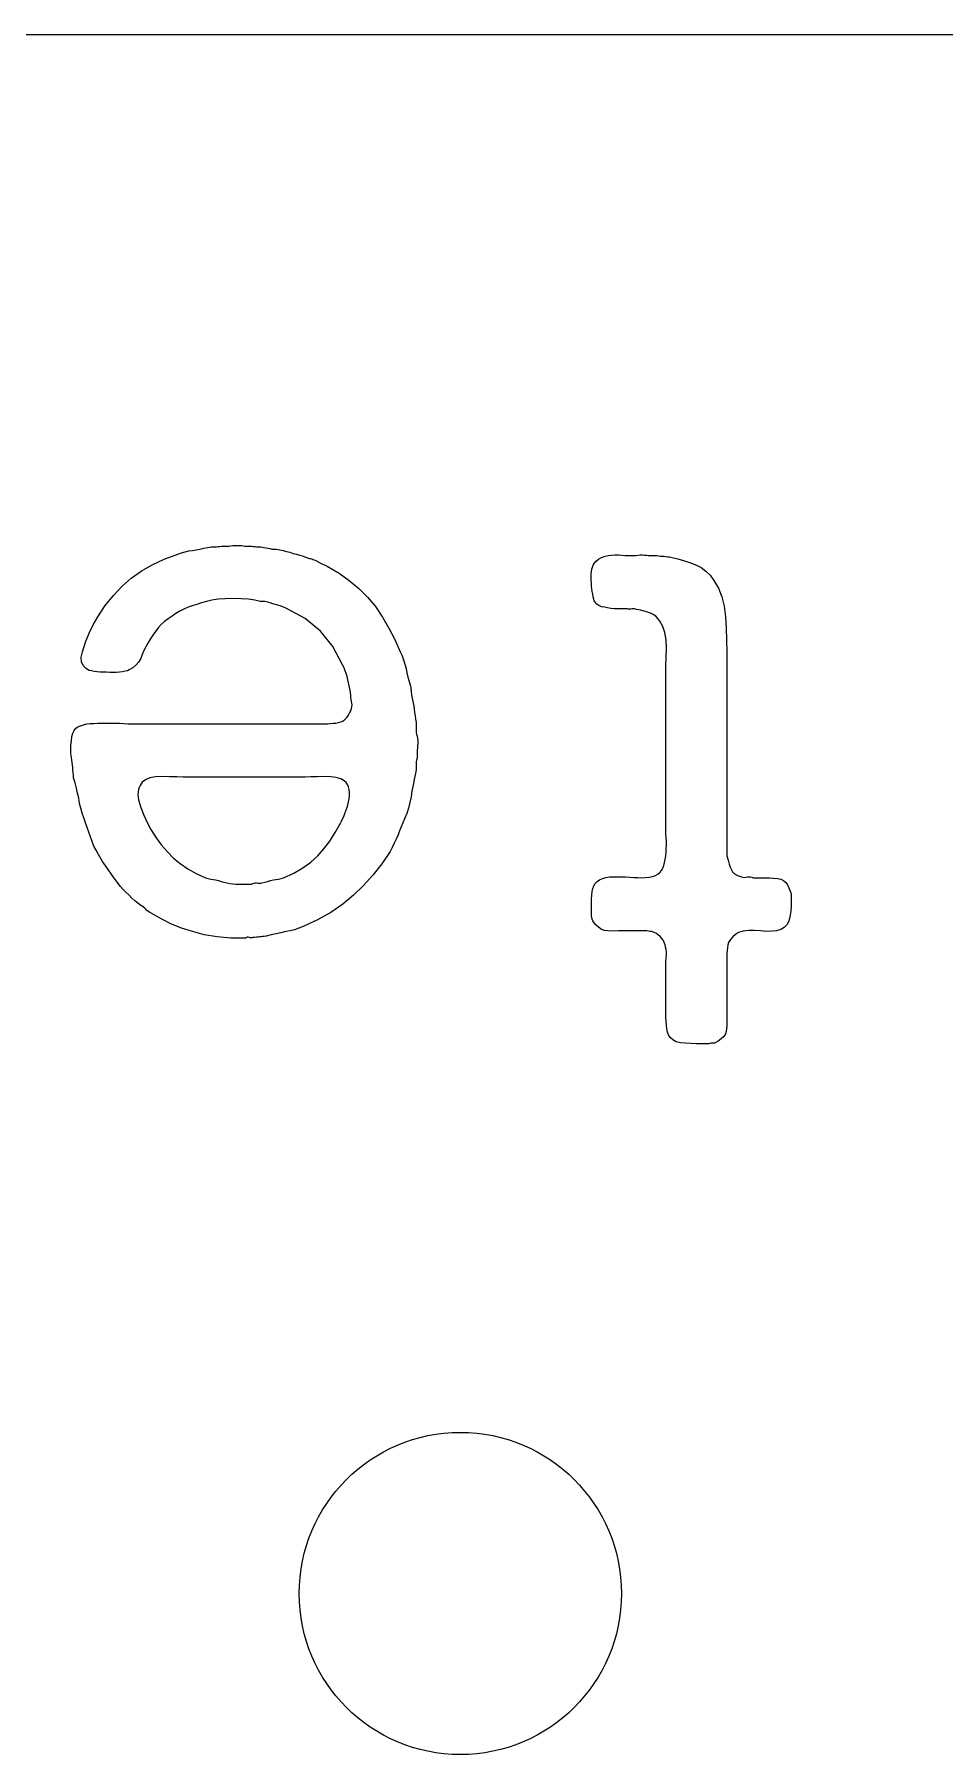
# Model space of a CAD drawing. Header units: millimetres. Extents: x 0 to 160, y 0 to 160.
# Drawn here: x 31.81 to 49.32, y 126.9 to 160 of the extents above; entities that cross this region are included whole.
import ezdxf

# ---------------------------------------------------------------- set-up
doc = ezdxf.new("R2010")
doc.units = ezdxf.units.MM
for name, color, linetype, lineweight in [('ComponentMountings', 1, 'CONTINUOUS', 0), ('LayerBaseFrame', 1, 'CONTINUOUS', 0), ('TextOutline', 7, 'CONTINUOUS', 0)]:
    doc.layers.add(name, color=color, linetype=linetype, lineweight=lineweight)

# ---------------------------------------------------------------- blocks, each defined once
blk = doc.blocks.new('ELayerBase')
at = {"layer": 'LayerBaseFrame'}
blk.add_line((140, 0), (20, 0), dxfattribs=at)

msp = doc.modelspace()

# ---------------------------------------------------------------- linework, layer by layer
at = {"layer": 'ComponentMountings'}
msp.add_circle((40, 130), 3.1, dxfattribs=at)
at = {"layer": 'TextOutline'}
for p, q in [((34.305, 149.903), (34.567, 150)), ((34.567, 150), (34.637, 150.025)), ((34.567, 150), (34.567, 150)), ((34.567, 150), (34.567, 150)), ((34.637, 150.025), (34.707, 150.046)), ((34.707, 150.046), (34.777, 150.06)), ((34.777, 150.06), (34.847, 150.07)), ((34.847, 150.07), (34.918, 150.084)), ((34.847, 150.07), (34.847, 150.07)), ((34.847, 150.07), (34.847, 150.07)), ((34.918, 150.084), (34.991, 150.098)), ((34.991, 150.098), (35.065, 150.112)), ((35.065, 150.112), (35.142, 150.126)), ((35.142, 150.126), (35.177, 150.132)), ((35.142, 150.126), (35.142, 150.126)), ((35.142, 150.126), (35.142, 150.126)), ((35.177, 150.132), (35.212, 150.137)), ((35.212, 150.137), (35.247, 150.139)), ((35.247, 150.139), (35.282, 150.14)), ((35.282, 150.14), (35.311, 150.141)), ((35.282, 150.14), (35.282, 150.14)), ((35.282, 150.14), (35.282, 150.14)), ((35.311, 150.141), (35.341, 150.144)), ((35.341, 150.144), (35.374, 150.148)), ((35.374, 150.148), (35.408, 150.154)), ((35.408, 150.154), (35.548, 150.154)), ((35.548, 150.154), (35.585, 150.16)), ((35.548, 150.154), (35.548, 150.154)), ((35.548, 150.154), (35.548, 150.154)), ((35.585, 150.16), (35.625, 150.165)), ((35.625, 150.165), (35.669, 150.167)), ((35.669, 150.167), (35.717, 150.168)), ((35.717, 150.168), (35.717, 150.168)), ((35.717, 150.168), (35.717, 150.168)), ((35.717, 150.168), (35.757, 150.167)), ((35.757, 150.167), (35.794, 150.165)), ((35.794, 150.165), (35.827, 150.16)), ((35.827, 150.16), (35.857, 150.154)), ((35.857, 150.154), (35.983, 150.154)), ((35.983, 150.154), (35.983, 150.154)), ((35.983, 150.154), (35.983, 150.154)), ((35.983, 150.154), (36.017, 150.148)), ((36.017, 150.148), (36.05, 150.144)), ((36.05, 150.144), (36.08, 150.141)), ((36.08, 150.141), (36.109, 150.14)), ((36.109, 150.14), (36.109, 150.14)), ((36.109, 150.14), (36.109, 150.14)), ((36.109, 150.14), (36.137, 150.139)), ((36.137, 150.139), (36.165, 150.137)), ((36.165, 150.137), (36.193, 150.132)), ((36.193, 150.132), (36.222, 150.126)), ((36.222, 150.126), (36.222, 150.126)), ((36.222, 150.126), (36.222, 150.126)), ((36.222, 150.126), (36.257, 150.119)), ((36.257, 150.119), (36.295, 150.112)), ((36.295, 150.112), (36.335, 150.105)), ((36.335, 150.105), (36.376, 150.098)), ((36.376, 150.098), (36.376, 150.098)), ((36.376, 150.098), (36.376, 150.098)), ((36.376, 150.098), (36.417, 150.097)), ((36.417, 150.097), (36.456, 150.095)), ((36.456, 150.095), (36.494, 150.09)), ((36.494, 150.09), (36.53, 150.084)), ((36.53, 150.084), (36.53, 150.084)), ((36.53, 150.084), (36.53, 150.084)), ((36.53, 150.084), (36.593, 150.069)), ((36.593, 150.069), (36.656, 150.053)), ((36.656, 150.053), (36.719, 150.034)), ((36.719, 150.034), (36.783, 150.014)), ((36.783, 150.014), (36.783, 150.014)), ((36.783, 150.014), (36.783, 150.014)), ((36.783, 150.014), (36.845, 149.999)), ((36.845, 149.999), (36.905, 149.982)), ((36.905, 149.982), (36.964, 149.964)), ((36.964, 149.964), (37.021, 149.944)), ((37.021, 149.944), (37.021, 149.944)), ((37.021, 149.944), (37.021, 149.944)), ((37.021, 149.944), (37.048, 149.932)), ((42.717, 149.933), (42.788, 149.958)), ((42.788, 149.958), (42.846, 149.97)), ((42.788, 149.958), (42.788, 149.958)), ((42.788, 149.958), (42.788, 149.958)), ((42.846, 149.97), (42.907, 149.979)), ((42.907, 149.979), (42.972, 149.984)), ((42.972, 149.984), (43.04, 149.986)), ((43.04, 149.986), (43.04, 149.986)), ((43.04, 149.986), (43.04, 149.986)), ((43.04, 149.986), (43.108, 149.98)), ((43.108, 149.98), (43.173, 149.975)), ((43.173, 149.975), (43.235, 149.973)), ((43.235, 149.973), (43.293, 149.972)), ((43.293, 149.972), (43.335, 149.973)), ((43.293, 149.972), (43.293, 149.972)), ((43.293, 149.972), (43.293, 149.972)), ((43.335, 149.973), (43.377, 149.975)), ((43.377, 149.975), (43.419, 149.98)), ((43.419, 149.98), (43.461, 149.986)), ((43.461, 149.986), (43.461, 149.986)), ((43.461, 149.986), (43.461, 149.986)), ((43.461, 149.986), (43.502, 149.985)), ((43.502, 149.985), (43.542, 149.982)), ((43.542, 149.982), (43.579, 149.978)), ((43.579, 149.978), (43.615, 149.972)), ((43.615, 149.972), (43.783, 149.972)), ((43.783, 149.972), (43.783, 149.972)), ((43.783, 149.972), (43.783, 149.972)), ((43.783, 149.972), (43.819, 149.966)), ((43.819, 149.966), (43.854, 149.961)), ((43.854, 149.961), (43.889, 149.959)), ((43.889, 149.959), (43.924, 149.958)), ((43.924, 149.958), (43.924, 149.958)), ((43.924, 149.958), (43.924, 149.958)), ((43.924, 149.958), (43.953, 149.952)), ((43.953, 149.952), (43.983, 149.947)), ((43.983, 149.947), (44.016, 149.945)), ((44.016, 149.945), (44.05, 149.944)), ((44.05, 149.944), (44.05, 149.944)), ((44.05, 149.944), (44.05, 149.944)), ((44.05, 149.944), (44.186, 149.908)), ((33.669, 149.537), (33.857, 149.671)), ((33.857, 149.671), (34.069, 149.793)), ((34.069, 149.793), (34.305, 149.903)), ((37.048, 149.932), (37.074, 149.923)), ((37.074, 149.923), (37.097, 149.918)), ((37.097, 149.918), (37.119, 149.916)), ((37.119, 149.916), (37.119, 149.916)), ((37.119, 149.916), (37.119, 149.916)), ((37.119, 149.916), (37.141, 149.908)), ((37.141, 149.908), (37.165, 149.898)), ((37.165, 149.898), (37.19, 149.887)), ((37.19, 149.887), (37.217, 149.874)), ((37.217, 149.874), (37.217, 149.874)), ((37.217, 149.874), (37.217, 149.874)), ((37.217, 149.874), (37.324, 149.822)), ((37.324, 149.822), (37.435, 149.765)), ((37.435, 149.765), (37.549, 149.703)), ((37.549, 149.703), (37.666, 149.635)), ((37.666, 149.635), (37.666, 149.635)), ((37.666, 149.635), (37.666, 149.635)), ((37.666, 149.635), (37.862, 149.495)), ((42.516, 149.607), (42.521, 149.663)), ((42.521, 149.663), (42.53, 149.71)), ((42.521, 149.663), (42.521, 149.663)), ((42.521, 149.663), (42.521, 149.663)), ((42.53, 149.71), (42.542, 149.751)), ((42.542, 149.751), (42.558, 149.787)), ((42.558, 149.787), (42.577, 149.818)), ((42.577, 149.818), (42.611, 149.863)), ((42.577, 149.818), (42.577, 149.818)), ((42.577, 149.818), (42.577, 149.818)), ((42.611, 149.863), (42.658, 149.902)), ((42.658, 149.902), (42.717, 149.933)), ((44.186, 149.908), (44.313, 149.87)), ((44.313, 149.87), (44.431, 149.831)), ((44.431, 149.831), (44.541, 149.79)), ((44.541, 149.79), (44.541, 149.79)), ((44.541, 149.79), (44.541, 149.79)), ((44.541, 149.79), (44.635, 149.74)), ((44.635, 149.74), (44.723, 149.674)), ((44.723, 149.674), (44.804, 149.592)), ((33.325, 149.204), (33.492, 149.38)), ((33.492, 149.38), (33.669, 149.537)), ((33.669, 149.537), (33.669, 149.537)), ((33.669, 149.537), (33.669, 149.537)), ((37.862, 149.495), (38.045, 149.341)), ((38.045, 149.341), (38.213, 149.173)), ((42.514, 149.551), (42.516, 149.607)), ((42.516, 149.495), (42.514, 149.551)), ((42.521, 149.439), (42.516, 149.495)), ((42.523, 149.384), (42.521, 149.439)), ((42.521, 149.439), (42.521, 149.439)), ((42.521, 149.439), (42.521, 149.439)), ((42.528, 149.33), (42.523, 149.384)), ((42.537, 149.279), (42.528, 149.33)), ((44.804, 149.592), (44.877, 149.495)), ((44.877, 149.495), (44.877, 149.495)), ((44.877, 149.495), (44.877, 149.495)), ((44.877, 149.495), (44.965, 149.346)), ((44.965, 149.346), (45.032, 149.18)), ((33.024, 148.794), (33.169, 149.009)), ((33.169, 149.009), (33.325, 149.204)), ((34.763, 148.976), (34.68, 148.939)), ((34.843, 149.004), (34.763, 148.976)), ((34.763, 148.976), (34.763, 148.976)), ((34.763, 148.976), (34.763, 148.976)), ((34.928, 149.032), (34.843, 149.004)), ((35.018, 149.06), (34.928, 149.032)), ((35.114, 149.088), (35.018, 149.06)), ((35.22, 149.113), (35.114, 149.088)), ((35.114, 149.088), (35.114, 149.088)), ((35.114, 149.088), (35.114, 149.088)), ((35.341, 149.13), (35.22, 149.113)), ((35.479, 149.141), (35.341, 149.13)), ((35.632, 149.144), (35.479, 149.141)), ((35.786, 149.141), (35.632, 149.144)), ((35.632, 149.144), (35.632, 149.144)), ((35.632, 149.144), (35.632, 149.144)), ((35.923, 149.13), (35.786, 149.141)), ((36.045, 149.113), (35.923, 149.13)), ((36.151, 149.088), (36.045, 149.113)), ((36.197, 149.087), (36.151, 149.088)), ((36.151, 149.088), (36.151, 149.088)), ((36.151, 149.088), (36.151, 149.088)), ((36.236, 149.085), (36.197, 149.087)), ((36.267, 149.08), (36.236, 149.085)), ((36.292, 149.074), (36.267, 149.08)), ((36.341, 149.06), (36.292, 149.074)), ((36.292, 149.074), (36.292, 149.074)), ((36.292, 149.074), (36.292, 149.074)), ((36.39, 149.046), (36.341, 149.06)), ((36.439, 149.032), (36.39, 149.046)), ((36.488, 149.018), (36.439, 149.032)), ((36.536, 149.003), (36.488, 149.018)), ((36.488, 149.018), (36.488, 149.018)), ((36.488, 149.018), (36.488, 149.018)), ((36.583, 148.987), (36.536, 149.003)), ((36.627, 148.968), (36.583, 148.987)), ((36.67, 148.948), (36.627, 148.968)), ((38.213, 149.173), (38.367, 148.99)), ((38.367, 148.99), (38.367, 148.99)), ((38.367, 148.99), (38.367, 148.99)), ((38.367, 148.99), (38.502, 148.789)), ((42.549, 149.229), (42.537, 149.279)), ((42.557, 149.177), (42.549, 149.229)), ((42.549, 149.229), (42.549, 149.229)), ((42.549, 149.229), (42.549, 149.229)), ((42.567, 149.134), (42.557, 149.177)), ((42.578, 149.1), (42.567, 149.134)), ((42.591, 149.074), (42.578, 149.1)), ((42.624, 149.037), (42.591, 149.074)), ((42.591, 149.074), (42.591, 149.074)), ((42.591, 149.074), (42.591, 149.074)), ((42.665, 149.008), (42.624, 149.037)), ((42.715, 148.988), (42.665, 149.008)), ((42.774, 148.976), (42.715, 148.988)), ((42.831, 148.964), (42.774, 148.976)), ((42.774, 148.976), (42.774, 148.976)), ((42.774, 148.976), (42.774, 148.976)), ((42.893, 148.955), (42.831, 148.964)), ((42.958, 148.95), (42.893, 148.955)), ((45.032, 149.18), (45.077, 148.995)), ((45.077, 148.995), (45.102, 148.794)), ((32.859, 148.478), (32.937, 148.641)), ((32.937, 148.641), (33.024, 148.794)), ((33.024, 148.794), (33.024, 148.794)), ((33.024, 148.794), (33.024, 148.794)), ((34.247, 148.645), (34.188, 148.583)), ((34.311, 148.703), (34.247, 148.645)), ((34.38, 148.757), (34.311, 148.703)), ((34.454, 148.808), (34.38, 148.757)), ((34.526, 148.855), (34.454, 148.808)), ((34.454, 148.808), (34.454, 148.808)), ((34.454, 148.808), (34.454, 148.808)), ((34.602, 148.899), (34.526, 148.855)), ((34.68, 148.939), (34.602, 148.899)), ((37.016, 148.76), (36.67, 148.948)), ((36.67, 148.948), (36.67, 148.948)), ((36.67, 148.948), (36.67, 148.948)), ((37.308, 148.517), (37.016, 148.76)), ((38.502, 148.789), (38.627, 148.576)), ((43.026, 148.948), (42.958, 148.95)), ((43.208, 148.948), (43.026, 148.948)), ((43.026, 148.948), (43.026, 148.948)), ((43.026, 148.948), (43.026, 148.948)), ((43.23, 148.943), (43.208, 148.948)), ((43.254, 148.941), (43.23, 148.943)), ((43.279, 148.943), (43.254, 148.941)), ((43.307, 148.948), (43.279, 148.943)), ((43.328, 148.947), (43.307, 148.948)), ((43.307, 148.948), (43.307, 148.948)), ((43.307, 148.948), (43.307, 148.948)), ((43.349, 148.945), (43.328, 148.947)), ((43.37, 148.94), (43.349, 148.945)), ((43.391, 148.934), (43.37, 148.94)), ((43.465, 148.919), (43.391, 148.934)), ((43.391, 148.934), (43.391, 148.934)), ((43.391, 148.934), (43.391, 148.934)), ((43.535, 148.903), (43.465, 148.919)), ((43.598, 148.884), (43.535, 148.903)), ((43.657, 148.864), (43.598, 148.884)), ((43.711, 148.839), (43.657, 148.864)), ((43.657, 148.864), (43.657, 148.864)), ((43.657, 148.864), (43.657, 148.864)), ((43.759, 148.804), (43.711, 148.839)), ((43.802, 148.761), (43.759, 148.804)), ((43.84, 148.71), (43.802, 148.761)), ((43.895, 148.609), (43.84, 148.71)), ((43.84, 148.71), (43.84, 148.71)), ((43.84, 148.71), (43.84, 148.71)), ((45.102, 148.794), (45.102, 148.794)), ((45.102, 148.794), (45.102, 148.794)), ((45.102, 148.794), (45.114, 148.573)), ((32.729, 148.121), (32.79, 148.305)), ((32.79, 148.305), (32.859, 148.478)), ((33.991, 148.289), (33.951, 148.218)), ((34.035, 148.365), (33.991, 148.289)), ((33.991, 148.289), (33.991, 148.289)), ((33.991, 148.289), (33.991, 148.289)), ((34.083, 148.44), (34.035, 148.365)), ((34.134, 148.512), (34.083, 148.44)), ((34.188, 148.583), (34.134, 148.512)), ((34.188, 148.583), (34.188, 148.583)), ((34.188, 148.583), (34.188, 148.583)), ((37.549, 148.22), (37.308, 148.517)), ((38.627, 148.576), (38.741, 148.354)), ((38.741, 148.354), (38.844, 148.121)), ((43.934, 148.489), (43.895, 148.609)), ((43.958, 148.349), (43.934, 148.489)), ((43.966, 148.191), (43.958, 148.349)), ((45.114, 148.573), (45.123, 148.345)), ((45.123, 148.345), (45.128, 148.11)), ((32.707, 148.016), (32.729, 148.121)), ((32.712, 147.928), (32.707, 148.016)), ((32.729, 148.121), (32.729, 148.121)), ((32.729, 148.121), (32.729, 148.121)), ((33.851, 147.994), (33.811, 147.923)), ((33.881, 148.071), (33.851, 147.994)), ((33.851, 147.994), (33.851, 147.994)), ((33.851, 147.994), (33.851, 147.994)), ((33.914, 148.145), (33.881, 148.071)), ((33.951, 148.218), (33.914, 148.145)), ((37.736, 147.868), (37.549, 148.22)), ((38.844, 148.121), (38.844, 148.121)), ((38.844, 148.121), (38.844, 148.121)), ((38.844, 148.121), (38.878, 148.043)), ((38.878, 148.043), (38.907, 147.963)), ((38.907, 147.963), (38.934, 147.881)), ((43.955, 147.851), (43.96, 148.018)), ((43.96, 148.018), (43.966, 148.191)), ((43.966, 148.191), (43.966, 148.191)), ((43.966, 148.191), (43.966, 148.191)), ((45.128, 148.11), (45.13, 147.868)), ((32.742, 147.855), (32.712, 147.928)), ((32.799, 147.798), (32.742, 147.855)), ((32.825, 147.779), (32.799, 147.798)), ((32.799, 147.798), (32.799, 147.798)), ((32.799, 147.798), (32.799, 147.798)), ((32.859, 147.763), (32.825, 147.779)), ((32.902, 147.751), (32.859, 147.763)), ((32.954, 147.742), (32.902, 147.751)), ((33.011, 147.736), (32.954, 147.742)), ((32.954, 147.742), (32.954, 147.742)), ((32.954, 147.742), (32.954, 147.742)), ((33.069, 147.731), (33.011, 147.736)), ((33.13, 147.729), (33.069, 147.731)), ((33.192, 147.728), (33.13, 147.729)), ((33.255, 147.723), (33.192, 147.728)), ((33.192, 147.728), (33.192, 147.728)), ((33.192, 147.728), (33.192, 147.728)), ((33.318, 147.721), (33.255, 147.723)), ((33.381, 147.723), (33.318, 147.721)), ((33.445, 147.728), (33.381, 147.723)), ((33.503, 147.736), (33.445, 147.728)), ((33.445, 147.728), (33.445, 147.728)), ((33.445, 147.728), (33.445, 147.728)), ((33.553, 147.745), (33.503, 147.736)), ((33.594, 147.757), (33.553, 147.745)), ((33.627, 147.77), (33.594, 147.757)), ((33.699, 147.81), (33.627, 147.77)), ((33.627, 147.77), (33.627, 147.77)), ((33.627, 147.77), (33.627, 147.77)), ((33.76, 147.861), (33.699, 147.81)), ((33.811, 147.923), (33.76, 147.861)), ((37.763, 147.812), (37.736, 147.868)), ((37.736, 147.868), (37.736, 147.868)), ((37.736, 147.868), (37.736, 147.868)), ((37.785, 147.756), (37.763, 147.812)), ((37.805, 147.7), (37.785, 147.756)), ((37.82, 147.644), (37.805, 147.7)), ((37.834, 147.582), (37.82, 147.644)), ((37.82, 147.644), (37.82, 147.644)), ((37.82, 147.644), (37.82, 147.644)), ((38.934, 147.881), (38.956, 147.798)), ((38.956, 147.798), (38.956, 147.798)), ((38.956, 147.798), (38.956, 147.798)), ((38.956, 147.798), (38.972, 147.714)), ((38.972, 147.714), (38.991, 147.63)), ((38.991, 147.63), (39.014, 147.546)), ((43.952, 147.532), (43.953, 147.688)), ((43.953, 147.688), (43.955, 147.851)), ((45.13, 147.868), (45.13, 144.194)), ((37.848, 147.521), (37.834, 147.582)), ((37.862, 147.462), (37.848, 147.521)), ((37.876, 147.405), (37.862, 147.462)), ((37.883, 147.377), (37.876, 147.405)), ((37.876, 147.405), (37.876, 147.405)), ((37.876, 147.405), (37.876, 147.405)), ((37.887, 147.349), (37.883, 147.377)), ((37.89, 147.321), (37.887, 147.349)), ((37.891, 147.293), (37.89, 147.321)), ((39.014, 147.546), (39.041, 147.461)), ((39.041, 147.461), (39.041, 147.461)), ((39.041, 147.461), (39.041, 147.461)), ((39.041, 147.461), (39.047, 147.434)), ((39.047, 147.434), (39.051, 147.409)), ((39.051, 147.409), (39.054, 147.385)), ((39.054, 147.385), (39.055, 147.363)), ((39.055, 147.363), (39.055, 147.363)), ((39.055, 147.363), (39.055, 147.363)), ((39.055, 147.363), (39.055, 147.34)), ((39.055, 147.34), (39.058, 147.314)), ((39.058, 147.314), (39.062, 147.284)), ((43.952, 144.755), (43.952, 147.532)), ((43.952, 147.532), (43.952, 147.532)), ((43.952, 147.532), (43.952, 147.532)), ((37.876, 146.953), (37.891, 146.987)), ((37.891, 147.264), (37.891, 147.293)), ((37.891, 147.293), (37.891, 147.293)), ((37.891, 147.293), (37.891, 147.293)), ((37.894, 147.234), (37.891, 147.264)), ((37.891, 146.987), (37.905, 147.027)), ((37.898, 147.201), (37.894, 147.234)), ((37.905, 147.167), (37.898, 147.201)), ((37.915, 147.132), (37.905, 147.167)), ((37.905, 147.167), (37.905, 147.167)), ((37.905, 147.167), (37.905, 147.167)), ((37.905, 147.027), (37.915, 147.062)), ((37.905, 147.027), (37.905, 147.027)), ((37.905, 147.027), (37.905, 147.027)), ((37.919, 147.097), (37.915, 147.132)), ((37.915, 147.062), (37.919, 147.097)), ((39.062, 147.284), (39.069, 147.251)), ((39.069, 147.251), (39.069, 147.251)), ((39.069, 147.251), (39.069, 147.251)), ((39.069, 147.251), (39.082, 147.194)), ((39.082, 147.194), (39.093, 147.135)), ((39.093, 147.135), (39.103, 147.075)), ((39.103, 147.075), (39.111, 147.013)), ((39.111, 147.013), (39.111, 147.013)), ((39.111, 147.013), (39.111, 147.013)), ((39.111, 147.013), (39.119, 146.95)), ((32.571, 146.607), (32.603, 146.648)), ((32.603, 146.648), (32.642, 146.674)), ((32.603, 146.648), (32.603, 146.648)), ((32.603, 146.648), (32.603, 146.648)), ((32.642, 146.674), (32.691, 146.697)), ((32.691, 146.697), (32.748, 146.716)), ((32.748, 146.716), (32.813, 146.732)), ((32.813, 146.732), (32.879, 146.738)), ((32.813, 146.732), (32.813, 146.732)), ((32.813, 146.732), (32.813, 146.732)), ((32.879, 146.738), (32.95, 146.743)), ((32.95, 146.743), (33.026, 146.745)), ((33.026, 146.745), (33.108, 146.746)), ((33.108, 146.746), (33.108, 146.746)), ((33.108, 146.746), (33.108, 146.746)), ((33.108, 146.746), (33.192, 146.746)), ((33.192, 146.746), (33.276, 146.746)), ((33.276, 146.746), (33.36, 146.746)), ((33.36, 146.746), (33.445, 146.746)), ((33.445, 146.746), (33.445, 146.746)), ((33.445, 146.746), (33.445, 146.746)), ((33.445, 146.746), (33.526, 146.74)), ((33.526, 146.74), (33.602, 146.736)), ((33.602, 146.736), (33.673, 146.733)), ((33.673, 146.733), (33.739, 146.732)), ((33.739, 146.732), (37.33, 146.732)), ((37.33, 146.732), (37.386, 146.733)), ((37.33, 146.732), (37.33, 146.732)), ((37.33, 146.732), (37.33, 146.732)), ((37.386, 146.733), (37.442, 146.736)), ((37.442, 146.736), (37.498, 146.74)), ((37.498, 146.74), (37.554, 146.746)), ((37.554, 146.746), (37.607, 146.749)), ((37.554, 146.746), (37.554, 146.746)), ((37.554, 146.746), (37.554, 146.746)), ((37.607, 146.749), (37.656, 146.757)), ((37.656, 146.757), (37.699, 146.77)), ((37.699, 146.77), (37.736, 146.788)), ((37.736, 146.788), (37.764, 146.806)), ((37.736, 146.788), (37.736, 146.788)), ((37.736, 146.788), (37.736, 146.788)), ((37.764, 146.806), (37.792, 146.83)), ((37.792, 146.83), (37.82, 146.862)), ((37.82, 146.862), (37.848, 146.9)), ((37.848, 146.9), (37.862, 146.924)), ((37.848, 146.9), (37.848, 146.9)), ((37.848, 146.9), (37.848, 146.9)), ((37.862, 146.924), (37.876, 146.953)), ((39.119, 146.95), (39.128, 146.886)), ((39.128, 146.886), (39.14, 146.823)), ((39.14, 146.823), (39.153, 146.76)), ((39.153, 146.76), (39.153, 146.564)), ((32.505, 146.238), (32.508, 146.321)), ((32.508, 146.321), (32.519, 146.41)), ((32.519, 146.41), (32.529, 146.488)), ((32.519, 146.41), (32.519, 146.41)), ((32.519, 146.41), (32.519, 146.41)), ((32.529, 146.488), (32.547, 146.553)), ((32.547, 146.553), (32.571, 146.607)), ((39.153, 146.564), (39.153, 146.564)), ((39.153, 146.564), (39.153, 146.564)), ((39.153, 146.564), (39.16, 146.533)), ((39.16, 146.533), (39.167, 146.497)), ((39.167, 146.497), (39.174, 146.456)), ((39.177, 146.308), (39.173, 146.265)), ((39.174, 146.456), (39.181, 146.41)), ((39.18, 146.356), (39.177, 146.308)), ((39.181, 146.41), (39.18, 146.356)), ((39.181, 146.41), (39.181, 146.41)), ((39.181, 146.41), (39.181, 146.41)), ((32.508, 146.16), (32.505, 146.238)), ((32.519, 146.087), (32.508, 146.16)), ((32.519, 146.087), (32.519, 146.087)), ((32.519, 146.087), (32.519, 146.087)), ((32.526, 146.038), (32.519, 146.087)), ((32.533, 145.989), (32.526, 146.038)), ((32.54, 145.94), (32.533, 145.989)), ((39.149, 146.003), (39.148, 145.968)), ((39.155, 146.038), (39.149, 146.003)), ((39.167, 146.073), (39.155, 146.038)), ((39.173, 146.265), (39.167, 146.227)), ((39.167, 146.227), (39.167, 146.073)), ((39.167, 146.073), (39.167, 146.073)), ((39.167, 146.073), (39.167, 146.073)), ((32.547, 145.891), (32.54, 145.94)), ((32.548, 145.842), (32.547, 145.891)), ((32.547, 145.891), (32.547, 145.891)), ((32.547, 145.891), (32.547, 145.891)), ((32.55, 145.792), (32.548, 145.842)), ((32.555, 145.743), (32.55, 145.792)), ((32.561, 145.694), (32.555, 145.743)), ((32.588, 145.596), (32.561, 145.694)), ((32.561, 145.694), (32.561, 145.694)), ((32.561, 145.694), (32.561, 145.694)), ((33.941, 145.659), (33.879, 145.61)), ((34.027, 145.694), (33.941, 145.659)), ((34.137, 145.715), (34.027, 145.694)), ((34.272, 145.722), (34.137, 145.715)), ((34.414, 145.716), (34.272, 145.722)), ((34.272, 145.722), (34.272, 145.722)), ((34.272, 145.722), (34.272, 145.722)), ((34.545, 145.712), (34.414, 145.716)), ((34.666, 145.709), (34.545, 145.712)), ((34.777, 145.708), (34.666, 145.709)), ((36.909, 145.708), (34.777, 145.708)), ((34.777, 145.708), (34.777, 145.708)), ((34.777, 145.708), (34.777, 145.708)), ((37.012, 145.709), (36.909, 145.708)), ((37.126, 145.712), (37.012, 145.709)), ((37.251, 145.716), (37.126, 145.712)), ((37.386, 145.722), (37.251, 145.716)), ((37.509, 145.717), (37.386, 145.722)), ((37.386, 145.722), (37.386, 145.722)), ((37.386, 145.722), (37.386, 145.722)), ((37.614, 145.701), (37.509, 145.717)), ((37.699, 145.675), (37.614, 145.701)), ((37.764, 145.638), (37.699, 145.675)), ((39.112, 145.666), (39.09, 145.554)), ((39.139, 145.778), (39.112, 145.666)), ((39.145, 145.814), (39.139, 145.778)), ((39.139, 145.778), (39.139, 145.778)), ((39.139, 145.778), (39.139, 145.778)), ((39.149, 145.852), (39.145, 145.814)), ((39.148, 145.968), (39.153, 145.933)), ((39.152, 145.891), (39.149, 145.852)), ((39.153, 145.933), (39.152, 145.891)), ((39.153, 145.933), (39.153, 145.933)), ((39.153, 145.933), (39.153, 145.933)), ((32.614, 145.498), (32.588, 145.596)), ((32.637, 145.4), (32.614, 145.498)), ((32.659, 145.302), (32.637, 145.4)), ((33.799, 145.421), (33.795, 145.372)), ((33.795, 145.372), (33.799, 145.323)), ((33.809, 145.47), (33.799, 145.421)), ((33.799, 145.323), (33.809, 145.273)), ((33.824, 145.51), (33.809, 145.47)), ((33.809, 145.47), (33.809, 145.47)), ((33.809, 145.47), (33.809, 145.47)), ((33.841, 145.547), (33.824, 145.51)), ((33.859, 145.58), (33.841, 145.547)), ((33.879, 145.61), (33.859, 145.58)), ((33.879, 145.61), (33.879, 145.61)), ((33.879, 145.61), (33.879, 145.61)), ((37.802, 145.607), (37.764, 145.638)), ((37.764, 145.638), (37.764, 145.638)), ((37.764, 145.638), (37.764, 145.638)), ((37.831, 145.568), (37.802, 145.607)), ((37.851, 145.522), (37.831, 145.568)), ((37.862, 145.47), (37.851, 145.522)), ((37.86, 145.294), (37.866, 145.354)), ((37.867, 145.413), (37.862, 145.47)), ((37.862, 145.47), (37.862, 145.47)), ((37.862, 145.47), (37.862, 145.47)), ((37.866, 145.354), (37.867, 145.413)), ((39.055, 145.33), (39.031, 145.219)), ((39.07, 145.442), (39.055, 145.33)), ((39.055, 145.33), (39.055, 145.33)), ((39.055, 145.33), (39.055, 145.33)), ((39.09, 145.554), (39.07, 145.442)), ((32.676, 145.204), (32.659, 145.302)), ((32.659, 145.302), (32.659, 145.302)), ((32.659, 145.302), (32.659, 145.302)), ((32.698, 145.109), (32.676, 145.204)), ((32.725, 145.015), (32.698, 145.109)), ((32.757, 144.923), (32.725, 145.015)), ((33.809, 145.273), (33.809, 145.273)), ((33.809, 145.273), (33.809, 145.273)), ((33.809, 145.273), (33.856, 145.122)), ((33.856, 145.122), (33.911, 144.975)), ((37.757, 144.954), (37.778, 145.007)), ((37.778, 145.007), (37.798, 145.058)), ((37.778, 145.007), (37.778, 145.007)), ((37.778, 145.007), (37.778, 145.007)), ((37.798, 145.058), (37.817, 145.112)), ((37.817, 145.112), (37.834, 145.17)), ((37.834, 145.17), (37.848, 145.231)), ((37.848, 145.231), (37.86, 145.294)), ((37.848, 145.231), (37.848, 145.231)), ((37.848, 145.231), (37.848, 145.231)), ((38.968, 145.009), (38.928, 144.909)), ((39.002, 145.112), (38.968, 145.009)), ((39.031, 145.219), (39.002, 145.112)), ((32.791, 144.832), (32.757, 144.923)), ((32.757, 144.923), (32.757, 144.923)), ((32.757, 144.923), (32.757, 144.923)), ((32.824, 144.741), (32.791, 144.832)), ((32.855, 144.649), (32.824, 144.741)), ((32.884, 144.558), (32.855, 144.649)), ((33.911, 144.975), (33.975, 144.834)), ((33.975, 144.834), (34.048, 144.698)), ((34.048, 144.698), (34.048, 144.698)), ((34.048, 144.698), (34.048, 144.698)), ((34.048, 144.698), (34.148, 144.543)), ((37.593, 144.643), (37.694, 144.825)), ((37.694, 144.825), (37.715, 144.862)), ((37.694, 144.825), (37.694, 144.825)), ((37.694, 144.825), (37.694, 144.825)), ((37.715, 144.862), (37.736, 144.905)), ((37.736, 144.905), (37.757, 144.954)), ((38.831, 144.677), (38.802, 144.6)), ((38.862, 144.755), (38.831, 144.677)), ((38.894, 144.832), (38.862, 144.755)), ((38.928, 144.909), (38.894, 144.832)), ((38.928, 144.909), (38.928, 144.909)), ((38.928, 144.909), (38.928, 144.909)), ((43.953, 144.684), (43.952, 144.755)), ((43.955, 144.614), (43.953, 144.684)), ((32.914, 144.469), (32.884, 144.558)), ((32.884, 144.558), (32.884, 144.558)), ((32.884, 144.558), (32.884, 144.558)), ((32.95, 144.383), (32.914, 144.469)), ((32.991, 144.3), (32.95, 144.383)), ((34.148, 144.543), (34.254, 144.4)), ((34.254, 144.4), (34.366, 144.27)), ((37.259, 144.194), (37.376, 144.328)), ((37.376, 144.328), (37.487, 144.478)), ((37.487, 144.478), (37.593, 144.643)), ((38.689, 144.356), (38.648, 144.278)), ((38.729, 144.435), (38.689, 144.356)), ((38.766, 144.517), (38.729, 144.435)), ((38.802, 144.6), (38.766, 144.517)), ((38.802, 144.6), (38.802, 144.6)), ((38.802, 144.6), (38.802, 144.6)), ((43.96, 144.544), (43.955, 144.614)), ((43.958, 144.258), (43.962, 144.327)), ((43.966, 144.474), (43.96, 144.544)), ((43.962, 144.327), (43.965, 144.399)), ((43.965, 144.399), (43.966, 144.474)), ((43.966, 144.474), (43.966, 144.474)), ((43.966, 144.474), (43.966, 144.474)), ((33.038, 144.222), (32.991, 144.3)), ((33.119, 144.087), (33.038, 144.222)), ((33.038, 144.222), (33.038, 144.222)), ((33.038, 144.222), (33.038, 144.222)), ((33.21, 143.948), (33.119, 144.087)), ((34.366, 144.27), (34.482, 144.151)), ((34.482, 144.151), (34.482, 144.151)), ((34.482, 144.151), (34.482, 144.151)), ((34.482, 144.151), (34.61, 144.044)), ((34.61, 144.044), (34.756, 143.945)), ((36.968, 143.962), (37.124, 144.073)), ((37.124, 144.073), (37.259, 144.194)), ((37.259, 144.194), (37.259, 144.194)), ((37.259, 144.194), (37.259, 144.194)), ((38.488, 144.041), (38.318, 143.822)), ((38.648, 144.278), (38.488, 144.041)), ((38.648, 144.278), (38.648, 144.278)), ((38.648, 144.278), (38.648, 144.278)), ((43.896, 143.955), (43.915, 144.007)), ((43.915, 144.007), (43.931, 144.064)), ((43.931, 144.064), (43.943, 144.126)), ((43.943, 144.126), (43.952, 144.194)), ((43.952, 144.194), (43.958, 144.258)), ((43.952, 144.194), (43.952, 144.194)), ((43.952, 144.194), (43.952, 144.194)), ((45.13, 144.194), (45.13, 144.194)), ((45.13, 144.194), (45.13, 144.194)), ((45.13, 144.194), (45.151, 144.109)), ((45.151, 144.109), (45.172, 144.036)), ((45.172, 144.036), (45.193, 143.975)), ((33.309, 143.806), (33.21, 143.948)), ((33.416, 143.661), (33.309, 143.806)), ((33.461, 143.604), (33.416, 143.661)), ((33.416, 143.661), (33.416, 143.661)), ((33.416, 143.661), (33.416, 143.661)), ((34.756, 143.945), (34.919, 143.854)), ((34.919, 143.854), (35.099, 143.773)), ((35.099, 143.773), (35.099, 143.773)), ((35.099, 143.773), (35.099, 143.773)), ((35.099, 143.773), (35.149, 143.76)), ((35.149, 143.76), (35.198, 143.748)), ((35.198, 143.748), (35.247, 143.739)), ((35.247, 143.739), (35.296, 143.731)), ((35.296, 143.731), (35.296, 143.731)), ((35.296, 143.731), (35.296, 143.731)), ((35.296, 143.731), (35.346, 143.717)), ((35.346, 143.717), (35.398, 143.703)), ((35.398, 143.703), (35.451, 143.689)), ((35.451, 143.689), (35.506, 143.675)), ((35.506, 143.675), (35.506, 143.675)), ((35.506, 143.675), (35.506, 143.675)), ((35.506, 143.675), (35.563, 143.662)), ((35.563, 143.662), (35.622, 143.654)), ((35.983, 143.647), (36.005, 143.659)), ((36.005, 143.659), (36.029, 143.668)), ((36.029, 143.668), (36.054, 143.673)), ((36.054, 143.673), (36.081, 143.675)), ((36.081, 143.675), (36.081, 143.675)), ((36.081, 143.675), (36.081, 143.675)), ((36.081, 143.675), (36.108, 143.669)), ((36.108, 143.669), (36.134, 143.668)), ((36.134, 143.668), (36.158, 143.669)), ((36.158, 143.669), (36.179, 143.675)), ((36.179, 143.675), (36.236, 143.689)), ((36.179, 143.675), (36.179, 143.675)), ((36.179, 143.675), (36.179, 143.675)), ((36.236, 143.689), (36.292, 143.703)), ((36.292, 143.703), (36.348, 143.717)), ((36.348, 143.717), (36.404, 143.731)), ((36.404, 143.731), (36.453, 143.739)), ((36.404, 143.731), (36.404, 143.731)), ((36.404, 143.731), (36.404, 143.731)), ((36.453, 143.739), (36.502, 143.748)), ((36.502, 143.748), (36.551, 143.76)), ((36.551, 143.76), (36.6, 143.773)), ((36.6, 143.773), (36.794, 143.862)), ((36.6, 143.773), (36.6, 143.773)), ((36.6, 143.773), (36.6, 143.773)), ((36.794, 143.862), (36.968, 143.962)), ((38.318, 143.822), (38.138, 143.62)), ((42.567, 143.619), (42.596, 143.664)), ((42.596, 143.664), (42.633, 143.703)), ((42.633, 143.703), (42.68, 143.734)), ((42.633, 143.703), (42.633, 143.703)), ((42.633, 143.703), (42.633, 143.703)), ((42.68, 143.734), (42.735, 143.759)), ((42.735, 143.759), (42.799, 143.776)), ((42.799, 143.776), (42.872, 143.787)), ((42.872, 143.787), (42.872, 143.787)), ((42.872, 143.787), (42.872, 143.787)), ((42.872, 143.787), (42.944, 143.787)), ((42.944, 143.787), (43.019, 143.787)), ((43.019, 143.787), (43.098, 143.787)), ((43.098, 143.787), (43.18, 143.787)), ((43.18, 143.787), (43.18, 143.787)), ((43.18, 143.787), (43.18, 143.787)), ((43.18, 143.787), (43.258, 143.781)), ((43.258, 143.781), (43.335, 143.776)), ((43.335, 143.776), (43.412, 143.774)), ((43.412, 143.774), (43.489, 143.773)), ((43.489, 143.773), (43.563, 143.775)), ((43.489, 143.773), (43.489, 143.773)), ((43.489, 143.773), (43.489, 143.773)), ((43.563, 143.775), (43.633, 143.783)), ((43.633, 143.783), (43.697, 143.796)), ((43.697, 143.796), (43.755, 143.815)), ((43.755, 143.815), (43.801, 143.839)), ((43.755, 143.815), (43.755, 143.815)), ((43.755, 143.815), (43.755, 143.815)), ((43.801, 143.839), (43.84, 143.871)), ((43.84, 143.871), (43.871, 143.91)), ((43.871, 143.91), (43.896, 143.955)), ((43.896, 143.955), (43.896, 143.955)), ((43.896, 143.955), (43.896, 143.955)), ((45.193, 143.975), (45.214, 143.927)), ((45.214, 143.927), (45.214, 143.927)), ((45.214, 143.927), (45.214, 143.927)), ((45.214, 143.927), (45.237, 143.887)), ((45.237, 143.887), (45.277, 143.85)), ((45.277, 143.85), (45.335, 143.817)), ((45.335, 143.817), (45.41, 143.787)), ((45.41, 143.787), (45.41, 143.787)), ((45.41, 143.787), (45.41, 143.787)), ((45.41, 143.787), (45.438, 143.782)), ((45.438, 143.782), (45.466, 143.78)), ((45.466, 143.78), (45.495, 143.782)), ((45.495, 143.782), (45.523, 143.787)), ((45.523, 143.787), (45.551, 143.791)), ((45.523, 143.787), (45.523, 143.787)), ((45.523, 143.787), (45.523, 143.787)), ((45.551, 143.791), (45.579, 143.79)), ((45.579, 143.79), (45.607, 143.784)), ((45.607, 143.784), (45.635, 143.773)), ((45.635, 143.773), (45.859, 143.773)), ((45.859, 143.773), (45.859, 143.773)), ((45.859, 143.773), (45.859, 143.773)), ((45.859, 143.773), (45.947, 143.771)), ((45.947, 143.771), (46.027, 143.766)), ((46.027, 143.766), (46.101, 143.757)), ((46.101, 143.757), (46.168, 143.745)), ((46.168, 143.745), (46.168, 143.745)), ((46.168, 143.745), (46.168, 143.745)), ((46.168, 143.745), (46.219, 143.718)), ((46.219, 143.718), (46.262, 143.682)), ((46.262, 143.682), (46.297, 143.634)), ((33.511, 143.548), (33.461, 143.604)), ((33.566, 143.492), (33.511, 143.548)), ((33.627, 143.436), (33.566, 143.492)), ((33.683, 143.382), (33.627, 143.436)), ((33.627, 143.436), (33.627, 143.436)), ((33.627, 143.436), (33.627, 143.436)), ((33.739, 143.331), (33.683, 143.382)), ((33.795, 143.284), (33.739, 143.331)), ((35.622, 143.654), (35.682, 143.648)), ((35.682, 143.648), (35.745, 143.647)), ((35.745, 143.647), (35.745, 143.647)), ((35.745, 143.647), (35.745, 143.647)), ((35.745, 143.647), (35.807, 143.647)), ((35.807, 143.647), (35.867, 143.647)), ((35.867, 143.647), (35.926, 143.647)), ((35.926, 143.647), (35.983, 143.647)), ((35.983, 143.647), (35.983, 143.647)), ((35.983, 143.647), (35.983, 143.647)), ((37.947, 143.436), (37.739, 143.262)), ((38.138, 143.62), (37.947, 143.436)), ((37.947, 143.436), (37.947, 143.436)), ((37.947, 143.436), (37.947, 143.436)), ((42.522, 143.288), (42.525, 143.363)), ((42.525, 143.363), (42.529, 143.435)), ((42.529, 143.435), (42.535, 143.506)), ((42.535, 143.506), (42.547, 143.566)), ((42.535, 143.506), (42.535, 143.506)), ((42.535, 143.506), (42.535, 143.506)), ((42.547, 143.566), (42.567, 143.619)), ((46.297, 143.634), (46.322, 143.576)), ((46.322, 143.576), (46.322, 143.576)), ((46.322, 143.576), (46.322, 143.576)), ((46.322, 143.576), (46.335, 143.548)), ((46.335, 143.548), (46.347, 143.517)), ((46.347, 143.517), (46.356, 143.484)), ((46.356, 143.484), (46.364, 143.45)), ((46.364, 143.45), (46.364, 143.45)), ((46.364, 143.45), (46.364, 143.45)), ((46.364, 143.45), (46.364, 143.415)), ((46.364, 143.415), (46.364, 143.38)), ((46.364, 143.38), (46.364, 143.345)), ((46.364, 143.345), (46.364, 143.31)), ((33.851, 143.24), (33.795, 143.284)), ((33.878, 143.225), (33.851, 143.24)), ((33.851, 143.24), (33.851, 143.24)), ((33.851, 143.24), (33.851, 143.24)), ((33.904, 143.208), (33.878, 143.225)), ((33.928, 143.19), (33.904, 143.208)), ((33.949, 143.17), (33.928, 143.19)), ((33.972, 143.143), (33.949, 143.17)), ((33.949, 143.17), (33.949, 143.17)), ((33.949, 143.17), (33.949, 143.17)), ((33.999, 143.121), (33.972, 143.143)), ((34.028, 143.101), (33.999, 143.121)), ((34.062, 143.086), (34.028, 143.101)), ((34.242, 142.979), (34.062, 143.086)), ((34.062, 143.086), (34.062, 143.086)), ((34.062, 143.086), (34.062, 143.086)), ((37.508, 143.103), (37.255, 142.96)), ((37.739, 143.262), (37.508, 143.103)), ((42.521, 143.212), (42.522, 143.288)), ((42.521, 143.177), (42.521, 143.212)), ((42.521, 143.212), (42.521, 143.212)), ((42.521, 143.212), (42.521, 143.212)), ((42.521, 143.142), (42.521, 143.177)), ((42.521, 143.107), (42.521, 143.142)), ((42.521, 143.072), (42.521, 143.107)), ((42.523, 143.037), (42.521, 143.072)), ((42.521, 143.072), (42.521, 143.072)), ((42.521, 143.072), (42.521, 143.072)), ((42.528, 143.005), (42.523, 143.037)), ((42.537, 142.974), (42.528, 143.005)), ((46.348, 143.055), (46.336, 142.987)), ((46.357, 143.131), (46.348, 143.055)), ((46.362, 143.216), (46.357, 143.131)), ((46.364, 143.31), (46.362, 143.216)), ((46.364, 143.31), (46.364, 143.31)), ((46.364, 143.31), (46.364, 143.31)), ((34.433, 142.886), (34.242, 142.979)), ((34.635, 142.804), (34.433, 142.886)), ((34.847, 142.735), (34.635, 142.804)), ((35.074, 142.674), (34.847, 142.735)), ((34.847, 142.735), (34.847, 142.735)), ((34.847, 142.735), (34.847, 142.735)), ((35.32, 142.633), (35.074, 142.674)), ((36.361, 142.672), (36.264, 142.651)), ((36.456, 142.693), (36.361, 142.672)), ((36.55, 142.714), (36.456, 142.693)), ((36.642, 142.735), (36.55, 142.714)), ((36.726, 142.752), (36.642, 142.735)), ((36.642, 142.735), (36.642, 142.735)), ((36.642, 142.735), (36.642, 142.735)), ((36.811, 142.773), (36.726, 142.752)), ((36.895, 142.801), (36.811, 142.773)), ((36.979, 142.833), (36.895, 142.801)), ((37.255, 142.96), (36.979, 142.833)), ((36.979, 142.833), (36.979, 142.833)), ((36.979, 142.833), (36.979, 142.833)), ((42.549, 142.945), (42.537, 142.974)), ((42.576, 142.903), (42.549, 142.945)), ((42.549, 142.945), (42.549, 142.945)), ((42.549, 142.945), (42.549, 142.945)), ((42.612, 142.861), (42.576, 142.903)), ((42.66, 142.819), (42.612, 142.861)), ((42.718, 142.777), (42.66, 142.819)), ((42.775, 142.759), (42.718, 142.777)), ((42.718, 142.777), (42.718, 142.777)), ((42.718, 142.777), (42.718, 142.777)), ((42.847, 142.749), (42.775, 142.759)), ((42.936, 142.745), (42.847, 142.749)), ((43.04, 142.749), (42.936, 142.745)), ((43.148, 142.749), (43.04, 142.749)), ((43.04, 142.749), (43.04, 142.749)), ((43.04, 142.749), (43.04, 142.749)), ((43.247, 142.749), (43.148, 142.749)), ((43.337, 142.749), (43.247, 142.749)), ((43.419, 142.749), (43.337, 142.749)), ((43.454, 142.749), (43.419, 142.749)), ((43.419, 142.749), (43.419, 142.749)), ((43.419, 142.749), (43.419, 142.749)), ((43.489, 142.749), (43.454, 142.749)), ((43.524, 142.749), (43.489, 142.749)), ((43.559, 142.749), (43.524, 142.749)), ((43.588, 142.748), (43.559, 142.749)), ((43.559, 142.749), (43.559, 142.749)), ((43.559, 142.749), (43.559, 142.749)), ((43.619, 142.745), (43.588, 142.748)), ((43.651, 142.741), (43.619, 142.745)), ((43.685, 142.735), (43.651, 142.741)), ((43.775, 142.698), (43.685, 142.735)), ((43.685, 142.735), (43.685, 142.735)), ((43.685, 142.735), (43.685, 142.735)), ((43.847, 142.644), (43.775, 142.698)), ((45.295, 142.682), (45.242, 142.637)), ((45.354, 142.721), (45.295, 142.682)), ((45.444, 142.744), (45.354, 142.721)), ((45.354, 142.721), (45.354, 142.721)), ((45.354, 142.721), (45.354, 142.721)), ((45.544, 142.756), (45.444, 142.744)), ((45.654, 142.758), (45.544, 142.756)), ((45.775, 142.749), (45.654, 142.758)), ((45.889, 142.74), (45.775, 142.749)), ((45.775, 142.749), (45.775, 142.749)), ((45.775, 142.749), (45.775, 142.749)), ((45.992, 142.742), (45.889, 142.74)), ((46.085, 142.754), (45.992, 142.742)), ((46.168, 142.777), (46.085, 142.754)), ((46.231, 142.816), (46.168, 142.777)), ((46.168, 142.777), (46.168, 142.777)), ((46.168, 142.777), (46.168, 142.777)), ((46.28, 142.865), (46.231, 142.816)), ((46.315, 142.922), (46.28, 142.865)), ((46.336, 142.987), (46.315, 142.922)), ((46.336, 142.987), (46.336, 142.987)), ((46.336, 142.987), (46.336, 142.987)), ((35.586, 142.611), (35.32, 142.633)), ((35.871, 142.609), (35.586, 142.611)), ((35.886, 142.62), (35.871, 142.609)), ((35.871, 142.609), (35.871, 142.609)), ((35.871, 142.609), (35.871, 142.609)), ((35.902, 142.626), (35.886, 142.62)), ((35.921, 142.627), (35.902, 142.626)), ((35.941, 142.623), (35.921, 142.627)), ((35.961, 142.617), (35.941, 142.623)), ((35.941, 142.623), (35.941, 142.623)), ((35.941, 142.623), (35.941, 142.623)), ((35.98, 142.616), (35.961, 142.617)), ((35.996, 142.617), (35.98, 142.616)), ((36.011, 142.623), (35.996, 142.617)), ((36.045, 142.624), (36.011, 142.623)), ((36.011, 142.623), (36.011, 142.623)), ((36.011, 142.623), (36.011, 142.623)), ((36.078, 142.626), (36.045, 142.624)), ((36.108, 142.631), (36.078, 142.626)), ((36.137, 142.637), (36.108, 142.631)), ((36.166, 142.638), (36.137, 142.637)), ((36.137, 142.637), (36.137, 142.637)), ((36.137, 142.637), (36.137, 142.637)), ((36.197, 142.64), (36.166, 142.638)), ((36.229, 142.645), (36.197, 142.64)), ((36.264, 142.651), (36.229, 142.645)), ((36.264, 142.651), (36.264, 142.651)), ((36.264, 142.651), (36.264, 142.651)), ((43.901, 142.572), (43.847, 142.644)), ((43.938, 142.482), (43.901, 142.572)), ((43.95, 142.439), (43.938, 142.482)), ((43.938, 142.482), (43.938, 142.482)), ((43.938, 142.482), (43.938, 142.482)), ((43.959, 142.391), (43.95, 142.439)), ((43.964, 142.34), (43.959, 142.391)), ((43.966, 142.286), (43.964, 142.34)), ((45.132, 142.375), (45.13, 142.314)), ((45.137, 142.43), (45.132, 142.375)), ((45.146, 142.48), (45.137, 142.43)), ((45.158, 142.525), (45.146, 142.48)), ((45.196, 142.584), (45.158, 142.525)), ((45.158, 142.525), (45.158, 142.525)), ((45.158, 142.525), (45.158, 142.525)), ((45.242, 142.637), (45.196, 142.584)), ((43.952, 142.048), (43.953, 142.105)), ((43.952, 141.234), (43.952, 142.048)), ((43.952, 142.048), (43.952, 142.048)), ((43.952, 142.048), (43.952, 142.048)), ((43.953, 142.105), (43.955, 142.163)), ((43.955, 142.163), (43.96, 142.224)), ((43.96, 142.224), (43.966, 142.286)), ((43.966, 142.286), (43.966, 142.286)), ((43.966, 142.286), (43.966, 142.286)), ((45.13, 142.314), (45.13, 142.314)), ((45.13, 142.314), (45.13, 142.314)), ((45.13, 142.314), (45.13, 142.252)), ((45.13, 142.252), (45.13, 142.191)), ((45.13, 142.191), (45.13, 142.133)), ((45.13, 142.133), (45.13, 142.076)), ((45.13, 142.076), (45.13, 141.206)), ((43.953, 141.158), (43.952, 141.234)), ((43.955, 141.083), (43.953, 141.158)), ((43.96, 141.011), (43.955, 141.083)), ((43.966, 140.94), (43.96, 141.011)), ((45.13, 141.206), (45.13, 141.206)), ((45.13, 141.206), (45.13, 141.206)), ((45.13, 141.206), (45.13, 141.15)), ((45.13, 141.15), (45.13, 141.094)), ((45.13, 141.094), (45.13, 141.038)), ((45.13, 141.038), (45.13, 140.982)), ((43.97, 140.867), (43.966, 140.94)), ((43.966, 140.94), (43.966, 140.94)), ((43.966, 140.94), (43.966, 140.94)), ((43.983, 140.803), (43.97, 140.867)), ((44.005, 140.748), (43.983, 140.803)), ((44.036, 140.701), (44.005, 140.748)), ((44.086, 140.652), (44.036, 140.701)), ((44.036, 140.701), (44.036, 140.701)), ((44.036, 140.701), (44.036, 140.701)), ((45.068, 140.718), (45.021, 140.67)), ((45.102, 140.771), (45.068, 140.718)), ((45.114, 140.816), (45.102, 140.771)), ((45.102, 140.771), (45.102, 140.771)), ((45.102, 140.771), (45.102, 140.771)), ((45.123, 140.866), (45.114, 140.816)), ((45.128, 140.921), (45.123, 140.866)), ((45.13, 140.982), (45.128, 140.921)), ((45.13, 140.982), (45.13, 140.982)), ((45.13, 140.982), (45.13, 140.982)), ((44.152, 140.617), (44.086, 140.652)), ((44.233, 140.596), (44.152, 140.617)), ((44.33, 140.589), (44.233, 140.596)), ((44.436, 140.583), (44.33, 140.589)), ((44.33, 140.589), (44.33, 140.589)), ((44.33, 140.589), (44.33, 140.589)), ((44.541, 140.579), (44.436, 140.583)), ((44.646, 140.576), (44.541, 140.579)), ((44.751, 140.575), (44.646, 140.576)), ((44.766, 140.576), (44.751, 140.575)), ((44.751, 140.575), (44.751, 140.575)), ((44.751, 140.575), (44.751, 140.575)), ((44.783, 140.579), (44.766, 140.576)), ((44.801, 140.583), (44.783, 140.579)), ((44.821, 140.589), (44.801, 140.583)), ((44.836, 140.589), (44.821, 140.589)), ((44.821, 140.589), (44.821, 140.589)), ((44.821, 140.589), (44.821, 140.589)), ((44.853, 140.589), (44.836, 140.589)), ((44.871, 140.589), (44.853, 140.589)), ((44.891, 140.589), (44.871, 140.589)), ((44.962, 140.627), (44.891, 140.589)), ((44.891, 140.589), (44.891, 140.589)), ((44.891, 140.589), (44.891, 140.589)), ((45.021, 140.67), (44.962, 140.627))]:
    msp.add_line(p, q, dxfattribs=at)

# ---------------------------------------------------------------- block references
at = {"layer": 'LayerBaseFrame', "rotation": 180}
msp.add_blockref('ELayerBase', (160, 160), dxfattribs=at)

doc.saveas('drawing.dxf')
